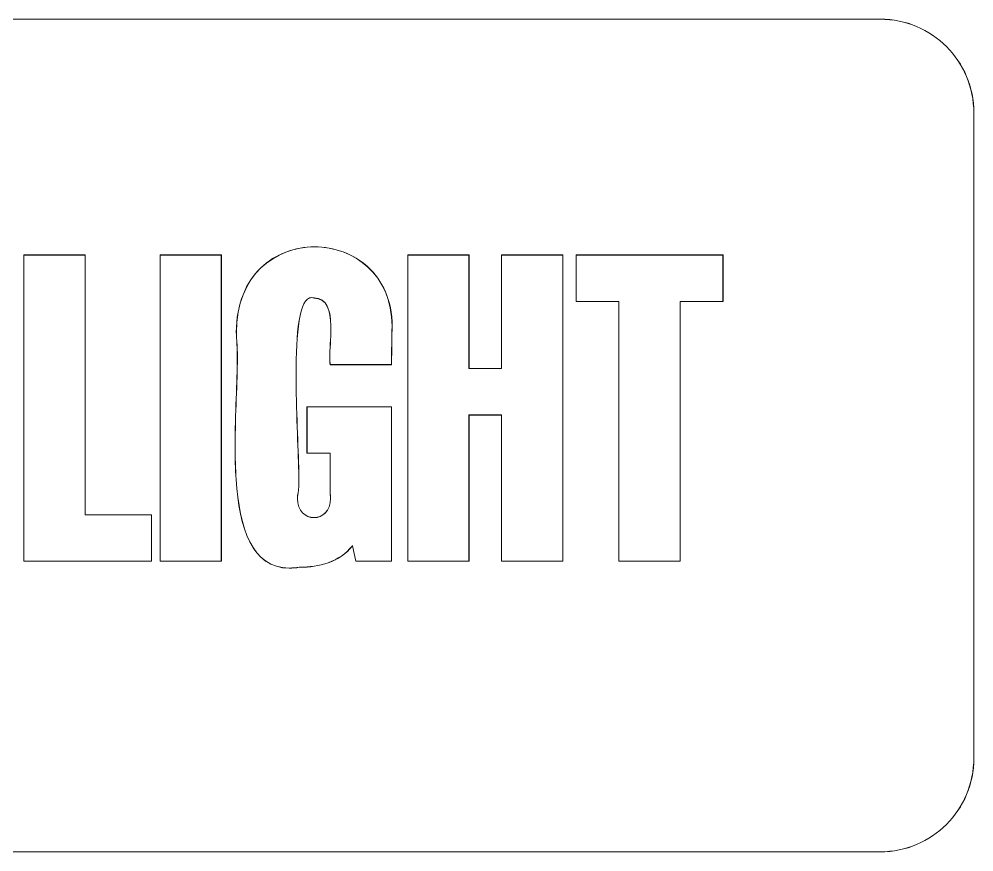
# Model space of a CAD drawing. Header units: millimetres. Extents: x 91 to 221, y -150 to -120.
# Drawn here: x 186.27 to 220.7, y -149.99 to -119.99 of the extents above; entities that cross this region are included whole.
import ezdxf

# ---------------------------------------------------------------- set-up
doc = ezdxf.new("R2010")
doc.units = ezdxf.units.MM
doc.header["$MEASUREMENT"] = 0
doc.layers.add('Layer 1', color=7, linetype='Continuous', lineweight=0)

# ---------------------------------------------------------------- blocks, each defined once
blk = doc.blocks.new('Block_0')
at = {"layer": 'Layer 1'}
h = blk.add_hatch(color=1, dxfattribs=at)
h.dxf.hatch_style = 2
edge = h.paths.add_edge_path()
edge.add_spline(control_points=[(217.318, -149.993), (217.318, -149.993), (217.318, -149.991), (217.318, -149.991), (217.318, -149.991), (155.696, -149.991), (155.696, -149.991), (155.696, -149.991), (94.074, -149.991), (94.074, -149.991), (93.142, -149.991), (92.298, -149.613), (91.687, -149.002), (91.076, -148.391), (90.698, -147.547), (90.698, -146.615), (90.698, -146.615), (90.698, -134.993), (90.698, -134.993), (90.698, -134.993), (90.698, -123.371), (90.698, -123.371), (90.698, -122.438), (91.076, -121.594), (91.687, -120.983), (92.298, -120.372), (93.142, -119.995), (94.074, -119.995), (94.074, -119.995), (155.696, -119.995), (155.696, -119.995), (155.696, -119.995), (217.318, -119.995), (217.318, -119.995), (218.251, -119.995), (219.095, -120.372), (219.705, -120.983), (220.316, -121.594), (220.694, -122.438), (220.694, -123.371), (220.694, -123.371), (220.694, -134.993), (220.694, -134.993), (220.694, -134.993), (220.694, -146.615), (220.694, -146.615), (220.694, -147.547), (220.316, -148.391), (219.705, -149.002), (219.095, -149.613), (218.251, -149.991), (217.318, -149.991), (217.318, -149.991), (217.318, -149.993), (217.318, -149.993), (217.318, -149.993), (217.318, -149.995), (217.318, -149.995), (218.251, -149.995), (219.096, -149.616), (219.708, -149.005), (220.32, -148.393), (220.698, -147.548), (220.698, -146.615), (220.698, -146.615), (220.698, -134.993), (220.698, -134.993), (220.698, -134.993), (220.698, -123.371), (220.698, -123.371), (220.698, -122.437), (220.32, -121.592), (219.708, -120.981), (219.096, -120.369), (218.251, -119.991), (217.318, -119.991), (217.318, -119.991), (155.696, -119.991), (155.696, -119.991), (155.696, -119.991), (94.074, -119.991), (94.074, -119.991), (93.141, -119.991), (92.296, -120.369), (91.684, -120.981), (91.073, -121.592), (90.694, -122.437), (90.694, -123.371), (90.694, -123.371), (90.694, -134.993), (90.694, -134.993), (90.694, -134.993), (90.694, -146.615), (90.694, -146.615), (90.694, -147.548), (91.073, -148.393), (91.684, -149.005), (92.296, -149.616), (93.141, -149.995), (94.074, -149.995), (94.074, -149.995), (155.696, -149.995), (155.696, -149.995), (155.696, -149.995), (217.318, -149.995), (217.318, -149.995), (217.318, -149.995), (217.318, -149.993), (217.318, -149.993)], knot_values=[0, 0, 0, 0, 1, 1, 1, 2, 2, 2, 3, 3, 3, 4, 4, 4, 5, 5, 5, 6, 6, 6, 7, 7, 7, 8, 8, 8, 9, 9, 9, 10, 10, 10, 11, 11, 11, 12, 12, 12, 13, 13, 13, 14, 14, 14, 15, 15, 15, 16, 16, 16, 17, 17, 17, 18, 18, 18, 19, 19, 19, 20, 20, 20, 21, 21, 21, 22, 22, 22, 23, 23, 23, 24, 24, 24, 25, 25, 25, 26, 26, 26, 27, 27, 27, 28, 28, 28, 29, 29, 29, 30, 30, 30, 31, 31, 31, 32, 32, 32, 33, 33, 33, 34, 34, 34, 35, 35, 35, 36, 36, 36, 36], degree=3, periodic=0)
h = blk.add_hatch(color=174, dxfattribs=at)
h.dxf.hatch_style = 2
edge = h.paths.add_edge_path()
edge.add_spline(control_points=[(198.289, -138.964), (198.289, -138.964), (198.288, -138.963), (198.288, -138.963), (198.063, -139.259), (197.755, -139.454), (197.417, -139.575), (197.09, -139.691), (196.735, -139.738), (196.403, -139.738), (196.403, -139.738), (196.373, -139.738), (196.373, -139.738), (196.247, -139.758), (196.128, -139.768), (196.015, -139.768), (194.658, -139.769), (194.215, -138.314), (194.098, -136.584), (194.071, -136.192), (194.061, -135.785), (194.061, -135.379), (194.061, -134.213), (194.142, -133.044), (194.142, -132.196), (194.142, -131.926), (194.134, -131.689), (194.112, -131.494), (194.109, -131.423), (194.108, -131.354), (194.108, -131.285), (194.108, -129.194), (195.519, -128.198), (196.926, -128.198), (198.324, -128.198), (199.718, -129.182), (199.718, -131.054), (199.718, -131.127), (199.715, -131.202), (199.711, -131.278), (199.711, -131.278), (199.708, -131.568), (199.704, -131.859), (199.701, -132.149), (199.698, -132.44), (199.698, -132.44), (199.698, -132.44), (199.699, -132.44), (199.699, -132.44), (199.699, -132.44), (199.699, -132.438), (199.699, -132.438), (199.699, -132.438), (198.595, -132.438), (198.595, -132.438), (198.595, -132.438), (197.491, -132.438), (197.491, -132.438), (197.491, -132.438), (197.491, -132.44), (197.491, -132.44), (197.491, -132.44), (197.493, -132.44), (197.493, -132.44), (197.479, -132.37), (197.474, -132.284), (197.474, -132.185), (197.474, -131.897), (197.516, -131.505), (197.516, -131.135), (197.516, -131.099), (197.516, -131.063), (197.515, -131.027), (197.502, -130.502), (197.384, -130.046), (196.905, -130.036), (196.905, -130.036), (196.82, -130.022), (196.82, -130.022), (196.365, -130.023), (196.257, -131.313), (196.257, -132.794), (196.257, -132.945), (196.258, -133.099), (196.26, -133.253), (196.277, -134.536), (196.357, -135.876), (196.357, -136.596), (196.357, -136.86), (196.346, -137.041), (196.318, -137.104), (196.311, -137.158), (196.307, -137.209), (196.307, -137.258), (196.307, -137.719), (196.604, -137.952), (196.902, -137.953), (196.902, -137.953), (196.903, -137.953), (196.903, -137.953), (197.202, -137.953), (197.501, -137.719), (197.501, -137.25), (197.501, -137.204), (197.499, -137.155), (197.493, -137.104), (197.493, -137.104), (197.492, -137.103), (197.492, -137.103), (197.492, -137.103), (197.491, -137.103), (197.491, -137.103), (197.491, -137.103), (197.491, -137.105), (197.491, -137.105), (197.491, -137.105), (197.493, -137.105), (197.493, -137.105), (197.493, -137.105), (197.491, -137.103), (197.491, -137.103), (197.491, -137.103), (197.491, -137.105), (197.491, -137.105), (197.491, -137.105), (197.493, -137.105), (197.493, -137.105), (197.493, -137.105), (197.492, -137.063), (197.492, -137.063), (197.492, -136.957), (197.493, -136.663), (197.493, -136.369), (197.493, -136.001), (197.493, -135.633), (197.493, -135.633), (197.493, -135.633), (197.493, -135.631), (197.493, -135.631), (197.493, -135.631), (197.072, -135.631), (197.072, -135.631), (197.072, -135.631), (196.654, -135.631), (196.654, -135.631), (196.654, -135.631), (196.654, -134.796), (196.654, -134.796), (196.654, -134.796), (196.654, -133.961), (196.654, -133.961), (196.654, -133.961), (198.176, -133.961), (198.176, -133.961), (198.176, -133.961), (199.698, -133.961), (199.698, -133.961), (199.698, -133.961), (199.698, -136.741), (199.698, -136.741), (199.698, -136.741), (199.698, -139.521), (199.698, -139.521), (199.698, -139.521), (199.054, -139.521), (199.054, -139.521), (199.054, -139.521), (198.41, -139.521), (198.41, -139.521), (198.41, -139.521), (198.351, -139.243), (198.351, -139.243), (198.351, -139.243), (198.291, -138.964), (198.291, -138.964), (198.291, -138.964), (198.29, -138.96), (198.29, -138.96), (198.29, -138.96), (198.288, -138.963), (198.288, -138.963), (198.288, -138.963), (198.289, -138.964), (198.289, -138.964), (198.289, -138.964), (198.287, -138.965), (198.287, -138.965), (198.287, -138.965), (198.347, -139.244), (198.347, -139.244), (198.347, -139.244), (198.407, -139.523), (198.407, -139.523), (198.407, -139.523), (198.407, -139.524), (198.407, -139.524), (198.407, -139.524), (199.054, -139.524), (199.054, -139.524), (199.054, -139.524), (199.701, -139.524), (199.701, -139.524), (199.701, -139.524), (199.701, -136.741), (199.701, -136.741), (199.701, -136.741), (199.701, -133.957), (199.701, -133.957), (199.701, -133.957), (198.176, -133.957), (198.176, -133.957), (198.176, -133.957), (196.65, -133.957), (196.65, -133.957), (196.65, -133.957), (196.65, -134.796), (196.65, -134.796), (196.65, -134.796), (196.65, -135.634), (196.65, -135.634), (196.65, -135.634), (197.072, -135.634), (197.072, -135.634), (197.072, -135.634), (197.491, -135.634), (197.491, -135.634), (197.491, -135.634), (197.491, -135.633), (197.491, -135.633), (197.491, -135.633), (197.489, -135.633), (197.489, -135.633), (197.489, -135.633), (197.489, -136.001), (197.489, -136.369), (197.489, -136.663), (197.489, -136.957), (197.489, -137.063), (197.489, -137.063), (197.489, -137.094), (197.489, -137.094), (197.489, -137.094), (197.489, -137.102), (197.489, -137.102), (197.489, -137.102), (197.489, -137.104), (197.489, -137.104), (197.489, -137.104), (197.489, -137.105), (197.489, -137.105), (197.489, -137.105), (197.489, -137.105), (197.489, -137.105), (197.489, -137.105), (197.489, -137.105), (197.489, -137.105), (197.489, -137.105), (197.489, -137.105), (197.489, -137.105), (197.489, -137.105), (197.489, -137.105), (197.489, -137.105), (197.489, -137.105), (197.491, -137.106), (197.491, -137.106), (197.491, -137.106), (197.491, -137.105), (197.491, -137.105), (197.491, -137.105), (197.489, -137.105), (197.489, -137.105), (197.495, -137.156), (197.498, -137.204), (197.498, -137.25), (197.498, -137.718), (197.2, -137.95), (196.903, -137.95), (196.903, -137.95), (196.902, -137.95), (196.902, -137.95), (196.606, -137.949), (196.311, -137.718), (196.311, -137.258), (196.311, -137.209), (196.314, -137.158), (196.321, -137.105), (196.349, -137.04), (196.36, -136.86), (196.36, -136.596), (196.36, -135.875), (196.28, -134.536), (196.263, -133.253), (196.261, -133.099), (196.26, -132.945), (196.26, -132.794), (196.26, -132.054), (196.288, -131.361), (196.372, -130.854), (196.455, -130.346), (196.596, -130.025), (196.82, -130.025), (196.82, -130.025), (196.905, -130.04), (196.905, -130.04), (197.38, -130.049), (197.498, -130.502), (197.512, -131.027), (197.512, -131.063), (197.513, -131.099), (197.513, -131.135), (197.513, -131.505), (197.471, -131.896), (197.471, -132.185), (197.471, -132.284), (197.476, -132.371), (197.489, -132.44), (197.489, -132.44), (197.489, -132.442), (197.489, -132.442), (197.489, -132.442), (198.595, -132.442), (198.595, -132.442), (198.595, -132.442), (199.701, -132.442), (199.701, -132.442), (199.701, -132.442), (199.701, -132.44), (199.701, -132.44), (199.701, -132.44), (199.705, -132.149), (199.708, -131.859), (199.711, -131.568), (199.715, -131.278), (199.715, -131.278), (199.719, -131.202), (199.721, -131.127), (199.721, -131.054), (199.721, -130.117), (199.372, -129.402), (198.848, -128.922), (198.324, -128.441), (197.626, -128.195), (196.926, -128.195), (196.221, -128.195), (195.516, -128.444), (194.987, -128.955), (194.457, -129.466), (194.104, -130.239), (194.104, -131.285), (194.104, -131.354), (194.106, -131.424), (194.109, -131.494), (194.131, -131.689), (194.139, -131.926), (194.139, -132.196), (194.139, -133.044), (194.058, -134.213), (194.058, -135.379), (194.058, -135.785), (194.068, -136.192), (194.094, -136.584), (194.211, -138.314), (194.654, -139.772), (196.015, -139.772), (196.128, -139.772), (196.247, -139.762), (196.373, -139.741), (196.373, -139.741), (196.403, -139.741), (196.403, -139.741), (196.736, -139.741), (197.091, -139.695), (197.419, -139.578), (197.756, -139.457), (198.065, -139.262), (198.29, -138.966), (198.29, -138.966), (198.289, -138.964), (198.289, -138.964), (198.289, -138.964), (198.287, -138.965), (198.287, -138.965), (198.287, -138.965), (198.289, -138.964), (198.289, -138.964)], knot_values=[0, 0, 0, 0, 1, 1, 1, 2, 2, 2, 3, 3, 3, 4, 4, 4, 5, 5, 5, 6, 6, 6, 7, 7, 7, 8, 8, 8, 9, 9, 9, 10, 10, 10, 11, 11, 11, 12, 12, 12, 13, 13, 13, 14, 14, 14, 15, 15, 15, 16, 16, 16, 17, 17, 17, 18, 18, 18, 19, 19, 19, 20, 20, 20, 21, 21, 21, 22, 22, 22, 23, 23, 23, 24, 24, 24, 25, 25, 25, 26, 26, 26, 27, 27, 27, 28, 28, 28, 29, 29, 29, 30, 30, 30, 31, 31, 31, 32, 32, 32, 33, 33, 33, 34, 34, 34, 35, 35, 35, 36, 36, 36, 37, 37, 37, 38, 38, 38, 39, 39, 39, 40, 40, 40, 41, 41, 41, 42, 42, 42, 43, 43, 43, 44, 44, 44, 45, 45, 45, 46, 46, 46, 47, 47, 47, 48, 48, 48, 49, 49, 49, 50, 50, 50, 51, 51, 51, 52, 52, 52, 53, 53, 53, 54, 54, 54, 55, 55, 55, 56, 56, 56, 57, 57, 57, 58, 58, 58, 59, 59, 59, 60, 60, 60, 61, 61, 61, 62, 62, 62, 63, 63, 63, 64, 64, 64, 65, 65, 65, 66, 66, 66, 67, 67, 67, 68, 68, 68, 69, 69, 69, 70, 70, 70, 71, 71, 71, 72, 72, 72, 73, 73, 73, 74, 74, 74, 75, 75, 75, 76, 76, 76, 77, 77, 77, 78, 78, 78, 79, 79, 79, 80, 80, 80, 81, 81, 81, 82, 82, 82, 83, 83, 83, 84, 84, 84, 85, 85, 85, 86, 86, 86, 87, 87, 87, 88, 88, 88, 89, 89, 89, 90, 90, 90, 91, 91, 91, 92, 92, 92, 93, 93, 93, 94, 94, 94, 95, 95, 95, 96, 96, 96, 97, 97, 97, 98, 98, 98, 99, 99, 99, 100, 100, 100, 101, 101, 101, 102, 102, 102, 103, 103, 103, 104, 104, 104, 105, 105, 105, 106, 106, 106, 107, 107, 107, 108, 108, 108, 109, 109, 109, 110, 110, 110, 111, 111, 111, 112, 112, 112, 113, 113, 113, 114, 114, 114, 115, 115, 115, 116, 116, 116, 117, 117, 117, 118, 118, 118, 119, 119, 119, 120, 120, 120, 121, 121, 121, 122, 122, 122, 123, 123, 123, 124, 124, 124, 125, 125, 125, 126, 126, 126, 127, 127, 127, 128, 128, 128, 128], degree=3, periodic=0)
h = blk.add_hatch(color=174, dxfattribs=at)
h.dxf.hatch_style = 2
h.paths.add_polyline_path([(186.445, -139.522), (186.447, -139.522), (186.447, -134.005), (186.447, -128.49), (187.549, -128.49), (188.652, -128.49), (188.652, -133.168), (188.652, -137.85), (189.851, -137.85), (191.047, -137.85), (191.047, -138.686), (191.047, -139.521), (188.747, -139.521), (186.445, -139.521), (186.445, -139.522), (186.447, -139.522), (186.445, -139.522), (186.445, -139.524), (188.747, -139.524), (191.051, -139.524), (191.051, -138.686), (191.051, -137.847), (189.851, -137.847), (188.656, -137.847), (188.656, -133.168), (188.656, -128.486), (187.549, -128.486), (186.443, -128.486), (186.443, -134.005), (186.443, -139.524), (186.445, -139.524)])
h = blk.add_hatch(color=174, dxfattribs=at)
h.dxf.hatch_style = 2
h.paths.add_polyline_path([(191.356, -139.522), (191.358, -139.522), (191.358, -134.005), (191.358, -128.49), (192.461, -128.49), (193.563, -128.49), (193.563, -134.005), (193.563, -139.521), (192.461, -139.521), (191.356, -139.521), (191.356, -139.522), (191.358, -139.522), (191.356, -139.522), (191.356, -139.524), (192.461, -139.524), (193.567, -139.524), (193.567, -134.005), (193.567, -128.486), (192.461, -128.486), (191.354, -128.486), (191.354, -134.005), (191.354, -139.524), (191.356, -139.524)])
h = blk.add_hatch(color=174, dxfattribs=at)
h.dxf.hatch_style = 2
h.paths.add_polyline_path([(200.286, -139.522), (200.288, -139.522), (200.288, -134.005), (200.288, -128.49), (201.391, -128.49), (202.493, -128.49), (202.493, -130.534), (202.493, -132.581), (203.08, -132.581), (203.668, -132.581), (203.668, -130.534), (203.668, -128.49), (204.77, -128.49), (205.873, -128.49), (205.873, -134.005), (205.873, -139.521), (204.77, -139.521), (203.668, -139.521), (203.668, -136.888), (203.668, -134.252), (203.08, -134.252), (202.493, -134.252), (202.493, -136.888), (202.493, -139.521), (201.391, -139.521), (200.286, -139.521), (200.286, -139.522), (200.288, -139.522), (200.286, -139.522), (200.286, -139.524), (201.391, -139.524), (202.497, -139.524), (202.497, -136.888), (202.497, -134.255), (203.08, -134.255), (203.664, -134.255), (203.664, -136.888), (203.664, -139.524), (204.77, -139.524), (205.877, -139.524), (205.877, -134.005), (205.877, -128.486), (204.77, -128.486), (203.664, -128.486), (203.664, -130.534), (203.664, -132.578), (203.08, -132.578), (202.497, -132.578), (202.497, -130.534), (202.497, -128.486), (201.391, -128.486), (200.284, -128.486), (200.284, -134.005), (200.284, -139.524), (200.286, -139.524)])
h = blk.add_hatch(color=174, dxfattribs=at)
h.dxf.hatch_style = 2
h.paths.add_polyline_path([(206.355, -130.162), (206.357, -130.162), (206.357, -129.325), (206.357, -128.49), (209.003, -128.49), (211.649, -128.49), (211.649, -129.325), (211.649, -130.16), (210.879, -130.16), (210.106, -130.16), (210.106, -134.842), (210.106, -139.521), (209.003, -139.521), (207.9, -139.521), (207.9, -134.842), (207.9, -130.16), (207.127, -130.16), (206.355, -130.16), (206.355, -130.162), (206.357, -130.162), (206.355, -130.162), (206.355, -130.164), (207.127, -130.164), (207.897, -130.164), (207.897, -134.842), (207.897, -139.524), (209.003, -139.524), (210.109, -139.524), (210.109, -134.842), (210.109, -130.164), (210.879, -130.164), (211.653, -130.164), (211.653, -129.325), (211.653, -128.486), (209.003, -128.486), (206.353, -128.486), (206.353, -129.325), (206.353, -130.164), (206.355, -130.164)])
for points in [[(186.445, -139.522), (186.447, -139.522), (186.447, -134.005), (186.447, -128.49), (187.549, -128.49), (188.652, -128.49), (188.652, -133.168), (188.652, -137.85), (189.851, -137.85), (191.047, -137.85), (191.047, -138.686), (191.047, -139.521), (188.747, -139.521), (186.445, -139.521), (186.445, -139.522), (186.447, -139.522), (186.445, -139.522), (186.445, -139.524), (188.747, -139.524), (191.051, -139.524), (191.051, -138.686), (191.051, -137.847), (189.851, -137.847), (188.656, -137.847), (188.656, -133.168), (188.656, -128.486), (187.549, -128.486), (186.443, -128.486), (186.443, -134.005), (186.443, -139.524), (186.445, -139.524)], [(191.356, -139.522), (191.358, -139.522), (191.358, -134.005), (191.358, -128.49), (192.461, -128.49), (193.563, -128.49), (193.563, -134.005), (193.563, -139.521), (192.461, -139.521), (191.356, -139.521), (191.356, -139.522), (191.358, -139.522), (191.356, -139.522), (191.356, -139.524), (192.461, -139.524), (193.567, -139.524), (193.567, -134.005), (193.567, -128.486), (192.461, -128.486), (191.354, -128.486), (191.354, -134.005), (191.354, -139.524), (191.356, -139.524)], [(200.286, -139.522), (200.288, -139.522), (200.288, -134.005), (200.288, -128.49), (201.391, -128.49), (202.493, -128.49), (202.493, -130.534), (202.493, -132.581), (203.08, -132.581), (203.668, -132.581), (203.668, -130.534), (203.668, -128.49), (204.77, -128.49), (205.873, -128.49), (205.873, -134.005), (205.873, -139.521), (204.77, -139.521), (203.668, -139.521), (203.668, -136.888), (203.668, -134.252), (203.08, -134.252), (202.493, -134.252), (202.493, -136.888), (202.493, -139.521), (201.391, -139.521), (200.286, -139.521), (200.286, -139.522), (200.288, -139.522), (200.286, -139.522), (200.286, -139.524), (201.391, -139.524), (202.497, -139.524), (202.497, -136.888), (202.497, -134.255), (203.08, -134.255), (203.664, -134.255), (203.664, -136.888), (203.664, -139.524), (204.77, -139.524), (205.877, -139.524), (205.877, -134.005), (205.877, -128.486), (204.77, -128.486), (203.664, -128.486), (203.664, -130.534), (203.664, -132.578), (203.08, -132.578), (202.497, -132.578), (202.497, -130.534), (202.497, -128.486), (201.391, -128.486), (200.284, -128.486), (200.284, -134.005), (200.284, -139.524), (200.286, -139.524)], [(206.355, -130.162), (206.357, -130.162), (206.357, -129.325), (206.357, -128.49), (209.003, -128.49), (211.649, -128.49), (211.649, -129.325), (211.649, -130.16), (210.879, -130.16), (210.106, -130.16), (210.106, -134.842), (210.106, -139.521), (209.003, -139.521), (207.9, -139.521), (207.9, -134.842), (207.9, -130.16), (207.127, -130.16), (206.355, -130.16), (206.355, -130.162), (206.357, -130.162), (206.355, -130.162), (206.355, -130.164), (207.127, -130.164), (207.897, -130.164), (207.897, -134.842), (207.897, -139.524), (209.003, -139.524), (210.109, -139.524), (210.109, -134.842), (210.109, -130.164), (210.879, -130.164), (211.653, -130.164), (211.653, -129.325), (211.653, -128.486), (209.003, -128.486), (206.353, -128.486), (206.353, -129.325), (206.353, -130.164), (206.355, -130.164)]]:
    blk.add_lwpolyline(points, close=True, dxfattribs=at)
for points, knots in [([(217.318, -149.993), (217.318, -149.993), (217.318, -149.991), (217.318, -149.991), (217.318, -149.991), (155.696, -149.991), (155.696, -149.991), (155.696, -149.991), (94.074, -149.991), (94.074, -149.991), (93.142, -149.991), (92.298, -149.613), (91.687, -149.002), (91.076, -148.391), (90.698, -147.547), (90.698, -146.615), (90.698, -146.615), (90.698, -134.993), (90.698, -134.993), (90.698, -134.993), (90.698, -123.371), (90.698, -123.371), (90.698, -122.438), (91.076, -121.594), (91.687, -120.983), (92.298, -120.372), (93.142, -119.995), (94.074, -119.995), (94.074, -119.995), (155.696, -119.995), (155.696, -119.995), (155.696, -119.995), (217.318, -119.995), (217.318, -119.995), (218.251, -119.995), (219.095, -120.372), (219.705, -120.983), (220.316, -121.594), (220.694, -122.438), (220.694, -123.371), (220.694, -123.371), (220.694, -134.993), (220.694, -134.993), (220.694, -134.993), (220.694, -146.615), (220.694, -146.615), (220.694, -147.547), (220.316, -148.391), (219.705, -149.002), (219.095, -149.613), (218.251, -149.991), (217.318, -149.991), (217.318, -149.991), (217.318, -149.993), (217.318, -149.993), (217.318, -149.993), (217.318, -149.995), (217.318, -149.995), (218.251, -149.995), (219.096, -149.616), (219.708, -149.005), (220.32, -148.393), (220.698, -147.548), (220.698, -146.615), (220.698, -146.615), (220.698, -134.993), (220.698, -134.993), (220.698, -134.993), (220.698, -123.371), (220.698, -123.371), (220.698, -122.437), (220.32, -121.592), (219.708, -120.981), (219.096, -120.369), (218.251, -119.991), (217.318, -119.991), (217.318, -119.991), (155.696, -119.991), (155.696, -119.991), (155.696, -119.991), (94.074, -119.991), (94.074, -119.991), (93.141, -119.991), (92.296, -120.369), (91.684, -120.981), (91.073, -121.592), (90.694, -122.437), (90.694, -123.371), (90.694, -123.371), (90.694, -134.993), (90.694, -134.993), (90.694, -134.993), (90.694, -146.615), (90.694, -146.615), (90.694, -147.548), (91.073, -148.393), (91.684, -149.005), (92.296, -149.616), (93.141, -149.995), (94.074, -149.995), (94.074, -149.995), (155.696, -149.995), (155.696, -149.995), (155.696, -149.995), (217.318, -149.995), (217.318, -149.995), (217.318, -149.995), (217.318, -149.993), (217.318, -149.993)], [0, 0, 0, 0, 1, 1, 1, 2, 2, 2, 3, 3, 3, 4, 4, 4, 5, 5, 5, 6, 6, 6, 7, 7, 7, 8, 8, 8, 9, 9, 9, 10, 10, 10, 11, 11, 11, 12, 12, 12, 13, 13, 13, 14, 14, 14, 15, 15, 15, 16, 16, 16, 17, 17, 17, 18, 18, 18, 19, 19, 19, 20, 20, 20, 21, 21, 21, 22, 22, 22, 23, 23, 23, 24, 24, 24, 25, 25, 25, 26, 26, 26, 27, 27, 27, 28, 28, 28, 29, 29, 29, 30, 30, 30, 31, 31, 31, 32, 32, 32, 33, 33, 33, 34, 34, 34, 35, 35, 35, 36, 36, 36, 36]), ([(198.289, -138.964), (198.289, -138.964), (198.288, -138.963), (198.288, -138.963), (198.063, -139.259), (197.755, -139.454), (197.417, -139.575), (197.09, -139.691), (196.735, -139.738), (196.403, -139.738), (196.403, -139.738), (196.373, -139.738), (196.373, -139.738), (196.247, -139.758), (196.128, -139.768), (196.015, -139.768), (194.658, -139.769), (194.215, -138.314), (194.098, -136.584), (194.071, -136.192), (194.061, -135.785), (194.061, -135.379), (194.061, -134.213), (194.142, -133.044), (194.142, -132.196), (194.142, -131.926), (194.134, -131.689), (194.112, -131.494), (194.109, -131.423), (194.108, -131.354), (194.108, -131.285), (194.108, -129.194), (195.519, -128.198), (196.926, -128.198), (198.324, -128.198), (199.718, -129.182), (199.718, -131.054), (199.718, -131.127), (199.715, -131.202), (199.711, -131.278), (199.711, -131.278), (199.708, -131.568), (199.704, -131.859), (199.701, -132.149), (199.698, -132.44), (199.698, -132.44), (199.698, -132.44), (199.699, -132.44), (199.699, -132.44), (199.699, -132.44), (199.699, -132.438), (199.699, -132.438), (199.699, -132.438), (198.595, -132.438), (198.595, -132.438), (198.595, -132.438), (197.491, -132.438), (197.491, -132.438), (197.491, -132.438), (197.491, -132.44), (197.491, -132.44), (197.491, -132.44), (197.493, -132.44), (197.493, -132.44), (197.479, -132.37), (197.474, -132.284), (197.474, -132.185), (197.474, -131.897), (197.516, -131.505), (197.516, -131.135), (197.516, -131.099), (197.516, -131.063), (197.515, -131.027), (197.502, -130.502), (197.384, -130.046), (196.905, -130.036), (196.905, -130.036), (196.82, -130.022), (196.82, -130.022), (196.365, -130.023), (196.257, -131.313), (196.257, -132.794), (196.257, -132.945), (196.258, -133.099), (196.26, -133.253), (196.277, -134.536), (196.357, -135.876), (196.357, -136.596), (196.357, -136.86), (196.346, -137.041), (196.318, -137.104), (196.311, -137.158), (196.307, -137.209), (196.307, -137.258), (196.307, -137.719), (196.604, -137.952), (196.902, -137.953), (196.902, -137.953), (196.903, -137.953), (196.903, -137.953), (197.202, -137.953), (197.501, -137.719), (197.501, -137.25), (197.501, -137.204), (197.499, -137.155), (197.493, -137.104), (197.493, -137.104), (197.492, -137.103), (197.492, -137.103), (197.492, -137.103), (197.491, -137.103), (197.491, -137.103), (197.491, -137.103), (197.491, -137.105), (197.491, -137.105), (197.491, -137.105), (197.493, -137.105), (197.493, -137.105), (197.493, -137.105), (197.491, -137.103), (197.491, -137.103), (197.491, -137.103), (197.491, -137.105), (197.491, -137.105), (197.491, -137.105), (197.493, -137.105), (197.493, -137.105), (197.493, -137.105), (197.492, -137.063), (197.492, -137.063), (197.492, -136.957), (197.493, -136.663), (197.493, -136.369), (197.493, -136.001), (197.493, -135.633), (197.493, -135.633), (197.493, -135.633), (197.493, -135.631), (197.493, -135.631), (197.493, -135.631), (197.072, -135.631), (197.072, -135.631), (197.072, -135.631), (196.654, -135.631), (196.654, -135.631), (196.654, -135.631), (196.654, -134.796), (196.654, -134.796), (196.654, -134.796), (196.654, -133.961), (196.654, -133.961), (196.654, -133.961), (198.176, -133.961), (198.176, -133.961), (198.176, -133.961), (199.698, -133.961), (199.698, -133.961), (199.698, -133.961), (199.698, -136.741), (199.698, -136.741), (199.698, -136.741), (199.698, -139.521), (199.698, -139.521), (199.698, -139.521), (199.054, -139.521), (199.054, -139.521), (199.054, -139.521), (198.41, -139.521), (198.41, -139.521), (198.41, -139.521), (198.351, -139.243), (198.351, -139.243), (198.351, -139.243), (198.291, -138.964), (198.291, -138.964), (198.291, -138.964), (198.29, -138.96), (198.29, -138.96), (198.29, -138.96), (198.288, -138.963), (198.288, -138.963), (198.288, -138.963), (198.289, -138.964), (198.289, -138.964), (198.289, -138.964), (198.287, -138.965), (198.287, -138.965), (198.287, -138.965), (198.347, -139.244), (198.347, -139.244), (198.347, -139.244), (198.407, -139.523), (198.407, -139.523), (198.407, -139.523), (198.407, -139.524), (198.407, -139.524), (198.407, -139.524), (199.054, -139.524), (199.054, -139.524), (199.054, -139.524), (199.701, -139.524), (199.701, -139.524), (199.701, -139.524), (199.701, -136.741), (199.701, -136.741), (199.701, -136.741), (199.701, -133.957), (199.701, -133.957), (199.701, -133.957), (198.176, -133.957), (198.176, -133.957), (198.176, -133.957), (196.65, -133.957), (196.65, -133.957), (196.65, -133.957), (196.65, -134.796), (196.65, -134.796), (196.65, -134.796), (196.65, -135.634), (196.65, -135.634), (196.65, -135.634), (197.072, -135.634), (197.072, -135.634), (197.072, -135.634), (197.491, -135.634), (197.491, -135.634), (197.491, -135.634), (197.491, -135.633), (197.491, -135.633), (197.491, -135.633), (197.489, -135.633), (197.489, -135.633), (197.489, -135.633), (197.489, -136.001), (197.489, -136.369), (197.489, -136.663), (197.489, -136.957), (197.489, -137.063), (197.489, -137.063), (197.489, -137.094), (197.489, -137.094), (197.489, -137.094), (197.489, -137.102), (197.489, -137.102), (197.489, -137.102), (197.489, -137.104), (197.489, -137.104), (197.489, -137.104), (197.489, -137.105), (197.489, -137.105), (197.489, -137.105), (197.489, -137.105), (197.489, -137.105), (197.489, -137.105), (197.489, -137.105), (197.489, -137.105), (197.489, -137.105), (197.489, -137.105), (197.489, -137.105), (197.489, -137.105), (197.489, -137.105), (197.489, -137.105), (197.489, -137.105), (197.491, -137.106), (197.491, -137.106), (197.491, -137.106), (197.491, -137.105), (197.491, -137.105), (197.491, -137.105), (197.489, -137.105), (197.489, -137.105), (197.495, -137.156), (197.498, -137.204), (197.498, -137.25), (197.498, -137.718), (197.2, -137.95), (196.903, -137.95), (196.903, -137.95), (196.902, -137.95), (196.902, -137.95), (196.606, -137.949), (196.311, -137.718), (196.311, -137.258), (196.311, -137.209), (196.314, -137.158), (196.321, -137.105), (196.349, -137.04), (196.36, -136.86), (196.36, -136.596), (196.36, -135.875), (196.28, -134.536), (196.263, -133.253), (196.261, -133.099), (196.26, -132.945), (196.26, -132.794), (196.26, -132.054), (196.288, -131.361), (196.372, -130.854), (196.455, -130.346), (196.596, -130.025), (196.82, -130.025), (196.82, -130.025), (196.905, -130.04), (196.905, -130.04), (197.38, -130.049), (197.498, -130.502), (197.512, -131.027), (197.512, -131.063), (197.513, -131.099), (197.513, -131.135), (197.513, -131.505), (197.471, -131.896), (197.471, -132.185), (197.471, -132.284), (197.476, -132.371), (197.489, -132.44), (197.489, -132.44), (197.489, -132.442), (197.489, -132.442), (197.489, -132.442), (198.595, -132.442), (198.595, -132.442), (198.595, -132.442), (199.701, -132.442), (199.701, -132.442), (199.701, -132.442), (199.701, -132.44), (199.701, -132.44), (199.701, -132.44), (199.705, -132.149), (199.708, -131.859), (199.711, -131.568), (199.715, -131.278), (199.715, -131.278), (199.719, -131.202), (199.721, -131.127), (199.721, -131.054), (199.721, -130.117), (199.372, -129.402), (198.848, -128.922), (198.324, -128.441), (197.626, -128.195), (196.926, -128.195), (196.221, -128.195), (195.516, -128.444), (194.987, -128.955), (194.457, -129.466), (194.104, -130.239), (194.104, -131.285), (194.104, -131.354), (194.106, -131.424), (194.109, -131.494), (194.131, -131.689), (194.139, -131.926), (194.139, -132.196), (194.139, -133.044), (194.058, -134.213), (194.058, -135.379), (194.058, -135.785), (194.068, -136.192), (194.094, -136.584), (194.211, -138.314), (194.654, -139.772), (196.015, -139.772), (196.128, -139.772), (196.247, -139.762), (196.373, -139.741), (196.373, -139.741), (196.403, -139.741), (196.403, -139.741), (196.736, -139.741), (197.091, -139.695), (197.419, -139.578), (197.756, -139.457), (198.065, -139.262), (198.29, -138.966), (198.29, -138.966), (198.289, -138.964), (198.289, -138.964), (198.289, -138.964), (198.287, -138.965), (198.287, -138.965), (198.287, -138.965), (198.289, -138.964), (198.289, -138.964)], [0, 0, 0, 0, 1, 1, 1, 2, 2, 2, 3, 3, 3, 4, 4, 4, 5, 5, 5, 6, 6, 6, 7, 7, 7, 8, 8, 8, 9, 9, 9, 10, 10, 10, 11, 11, 11, 12, 12, 12, 13, 13, 13, 14, 14, 14, 15, 15, 15, 16, 16, 16, 17, 17, 17, 18, 18, 18, 19, 19, 19, 20, 20, 20, 21, 21, 21, 22, 22, 22, 23, 23, 23, 24, 24, 24, 25, 25, 25, 26, 26, 26, 27, 27, 27, 28, 28, 28, 29, 29, 29, 30, 30, 30, 31, 31, 31, 32, 32, 32, 33, 33, 33, 34, 34, 34, 35, 35, 35, 36, 36, 36, 37, 37, 37, 38, 38, 38, 39, 39, 39, 40, 40, 40, 41, 41, 41, 42, 42, 42, 43, 43, 43, 44, 44, 44, 45, 45, 45, 46, 46, 46, 47, 47, 47, 48, 48, 48, 49, 49, 49, 50, 50, 50, 51, 51, 51, 52, 52, 52, 53, 53, 53, 54, 54, 54, 55, 55, 55, 56, 56, 56, 57, 57, 57, 58, 58, 58, 59, 59, 59, 60, 60, 60, 61, 61, 61, 62, 62, 62, 63, 63, 63, 64, 64, 64, 65, 65, 65, 66, 66, 66, 67, 67, 67, 68, 68, 68, 69, 69, 69, 70, 70, 70, 71, 71, 71, 72, 72, 72, 73, 73, 73, 74, 74, 74, 75, 75, 75, 76, 76, 76, 77, 77, 77, 78, 78, 78, 79, 79, 79, 80, 80, 80, 81, 81, 81, 82, 82, 82, 83, 83, 83, 84, 84, 84, 85, 85, 85, 86, 86, 86, 87, 87, 87, 88, 88, 88, 89, 89, 89, 90, 90, 90, 91, 91, 91, 92, 92, 92, 93, 93, 93, 94, 94, 94, 95, 95, 95, 96, 96, 96, 97, 97, 97, 98, 98, 98, 99, 99, 99, 100, 100, 100, 101, 101, 101, 102, 102, 102, 103, 103, 103, 104, 104, 104, 105, 105, 105, 106, 106, 106, 107, 107, 107, 108, 108, 108, 109, 109, 109, 110, 110, 110, 111, 111, 111, 112, 112, 112, 113, 113, 113, 114, 114, 114, 115, 115, 115, 116, 116, 116, 117, 117, 117, 118, 118, 118, 119, 119, 119, 120, 120, 120, 121, 121, 121, 122, 122, 122, 123, 123, 123, 124, 124, 124, 125, 125, 125, 126, 126, 126, 127, 127, 127, 128, 128, 128, 128])]:
    blk.add_open_spline(points, degree=3, knots=knots, dxfattribs=at)

msp = doc.modelspace()

# ---------------------------------------------------------------- block references
at = {"layer": 'Layer 1'}
msp.add_blockref('Block_0', (0, 0), dxfattribs=at)

doc.saveas('drawing.dxf')
